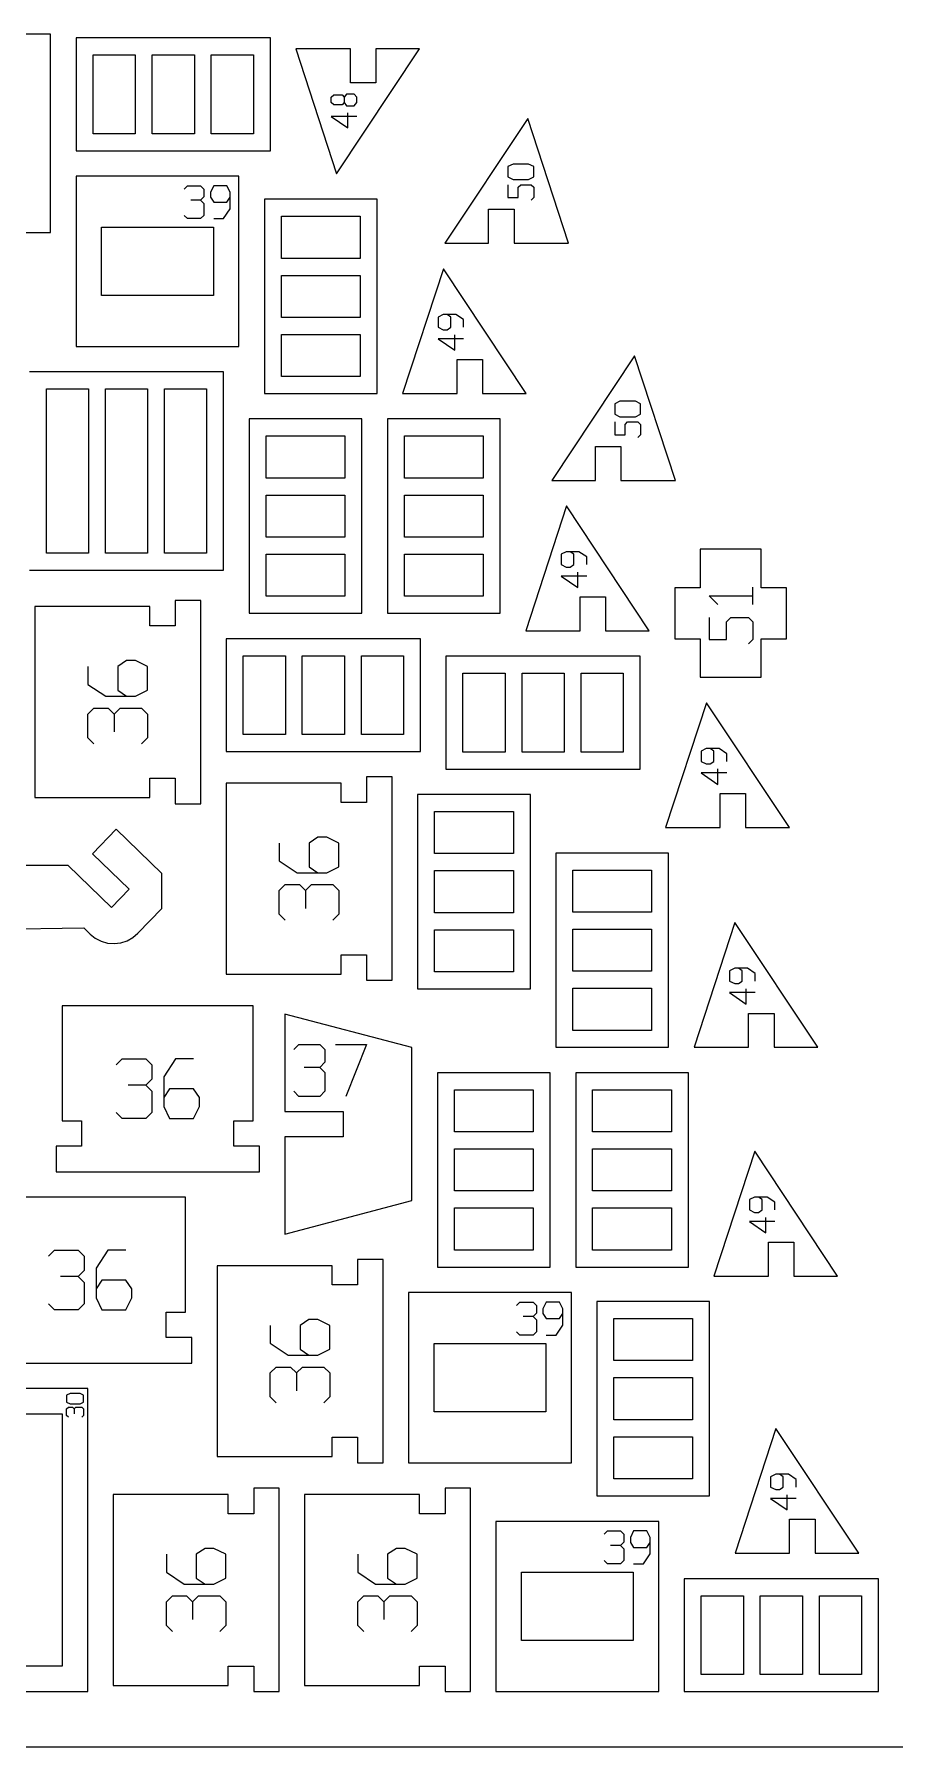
# Model space of a CAD drawing. Header units: millimetres. Extents: x 0 to 600, y 0 to 450.
# Drawn here: x 382.1 to 483.5, y 0 to 201.7 of the extents above; entities that cross this region are included whole.
import ezdxf

# ---------------------------------------------------------------- set-up
doc = ezdxf.new("R2010")
doc.units = ezdxf.units.MM
for name, color, linetype in [('CUT', 1, 'Continuous'), ('ENGRAVE', 5, 'Continuous'), ('SHEET', 8, 'Continuous')]:
    doc.layers.add(name, color=color, linetype=linetype)

msp = doc.modelspace()

# ---------------------------------------------------------------- linework, layer by layer
at = {"layer": 'CUT'}
for p, q in [((384.04, 201.73), (361.16, 201.73)), ((384.04, 178.39), (384.04, 201.73)), ((387.04, 201.3), (387.04, 188.01)), ((409.93, 201.3), (387.04, 201.3)), ((409.93, 188.01), (409.93, 201.3)), ((412.93, 200), (417.73, 185.3)), ((419.35, 200), (412.93, 200)), ((417.73, 185.3), (427.49, 200)), ((419.35, 196), (419.35, 200)), ((427.49, 200), (422.35, 200)), ((422.35, 200), (422.35, 196)), ((389.04, 190.01), (389.04, 199.3)), ((389.04, 199.3), (394, 199.3)), ((394, 199.3), (394, 190.01)), ((396, 190.01), (396, 199.3)), ((396, 199.3), (400.97, 199.3)), ((400.97, 199.3), (400.97, 190.01)), ((402.97, 190.01), (402.97, 199.3)), ((402.97, 199.3), (407.93, 199.3)), ((407.93, 199.3), (407.93, 190.01)), ((422.35, 196), (419.35, 196)), ((440.25, 191.81), (430.49, 177.11)), ((445.05, 177.11), (440.25, 191.81)), ((394, 190.01), (389.04, 190.01)), ((400.97, 190.01), (396, 190.01)), ((407.93, 190.01), (402.97, 190.01)), ((387.04, 188.01), (409.93, 188.01)), ((387.04, 185.01), (387.04, 164.95)), ((406.22, 185.01), (387.04, 185.01)), ((406.22, 164.95), (406.22, 185.01)), ((422.51, 182.3), (409.22, 182.3)), ((409.22, 182.3), (409.22, 159.41)), ((422.51, 159.41), (422.51, 182.3)), ((411.22, 180.3), (420.51, 180.3)), ((411.22, 175.33), (411.22, 180.3)), ((420.51, 180.3), (420.51, 175.33)), ((435.64, 181.11), (438.64, 181.11)), ((435.64, 177.11), (435.64, 181.11)), ((438.64, 181.11), (438.64, 177.11)), ((361.16, 178.39), (384.04, 178.39)), ((390.04, 170.95), (390.04, 179.01)), ((390.04, 179.01), (403.22, 179.01)), ((403.22, 179.01), (403.22, 170.95)), ((430.49, 177.11), (435.64, 177.11)), ((438.64, 177.11), (445.05, 177.11)), ((420.51, 175.33), (411.22, 175.33)), ((430.31, 174.11), (425.51, 159.41)), ((440.07, 159.41), (430.31, 174.11)), ((411.22, 173.33), (420.51, 173.33)), ((411.22, 168.37), (411.22, 173.33)), ((420.51, 173.33), (420.51, 168.37)), ((403.22, 170.95), (390.04, 170.95)), ((420.51, 168.37), (411.22, 168.37)), ((411.22, 166.37), (420.51, 166.37)), ((411.22, 161.41), (411.22, 166.37)), ((420.51, 166.37), (420.51, 161.41)), ((387.04, 164.95), (406.22, 164.95)), ((431.93, 163.41), (434.93, 163.41)), ((431.93, 159.41), (431.93, 163.41)), ((434.93, 163.41), (434.93, 159.41)), ((452.83, 163.86), (443.07, 149.16)), ((457.63, 149.16), (452.83, 163.86)), ((404.42, 161.95), (381.54, 161.95)), ((404.42, 138.61), (404.42, 161.95)), ((420.51, 161.41), (411.22, 161.41)), ((383.54, 159.95), (388.5, 159.95)), ((383.54, 140.62), (383.54, 159.95)), ((388.5, 159.95), (388.5, 140.62)), ((390.5, 159.95), (395.46, 159.95)), ((390.5, 140.62), (390.5, 159.95)), ((395.46, 159.95), (395.46, 140.62)), ((397.46, 159.95), (402.42, 159.95)), ((397.46, 140.62), (397.46, 159.95)), ((402.42, 159.95), (402.42, 140.62)), ((409.22, 159.41), (422.51, 159.41)), ((425.51, 159.41), (431.93, 159.41)), ((434.93, 159.41), (440.07, 159.41)), ((420.71, 156.41), (407.42, 156.41)), ((407.42, 156.41), (407.42, 133.52)), ((420.71, 133.52), (420.71, 156.41)), ((437, 156.41), (423.71, 156.41)), ((423.71, 156.41), (423.71, 133.52)), ((437, 133.52), (437, 156.41)), ((409.42, 154.41), (418.71, 154.41)), ((409.42, 149.45), (409.42, 154.41)), ((418.71, 154.41), (418.71, 149.45)), ((425.71, 154.41), (435, 154.41)), ((425.71, 149.45), (425.71, 154.41)), ((435, 154.41), (435, 149.45)), ((448.21, 153.16), (451.21, 153.16)), ((448.21, 149.16), (448.21, 153.16)), ((451.21, 153.16), (451.21, 149.16)), ((418.71, 149.45), (409.42, 149.45)), ((435, 149.45), (425.71, 149.45)), ((409.42, 147.45), (418.71, 147.45)), ((409.42, 142.49), (409.42, 147.45)), ((418.71, 147.45), (418.71, 142.49)), ((425.71, 147.45), (435, 147.45)), ((425.71, 142.49), (425.71, 147.45)), ((435, 147.45), (435, 142.49)), ((443.07, 149.16), (448.21, 149.16)), ((451.21, 149.16), (457.63, 149.16)), ((444.81, 146.16), (440, 131.46)), ((454.56, 131.46), (444.81, 146.16)), ((418.71, 142.49), (409.42, 142.49)), ((435, 142.49), (425.71, 142.49)), ((388.5, 140.62), (383.54, 140.62)), ((395.46, 140.62), (390.5, 140.62)), ((402.42, 140.62), (397.46, 140.62)), ((409.42, 140.49), (418.71, 140.49)), ((409.42, 135.53), (409.42, 140.49)), ((418.71, 140.49), (418.71, 135.53)), ((425.71, 140.49), (435, 140.49)), ((425.71, 135.53), (425.71, 140.49)), ((435, 140.49), (435, 135.53)), ((460.57, 141.07), (460.57, 136.52)), ((467.74, 141.07), (460.57, 141.07)), ((467.74, 136.52), (467.74, 141.07)), ((381.54, 138.61), (404.42, 138.61)), ((418.71, 135.53), (409.42, 135.53)), ((435, 135.53), (425.71, 135.53)), ((446.42, 135.46), (449.42, 135.46)), ((446.42, 131.46), (446.42, 135.46)), ((449.42, 135.46), (449.42, 131.46)), ((457.56, 136.52), (457.56, 130.52)), ((460.57, 136.52), (457.56, 136.52)), ((470.74, 136.52), (467.74, 136.52)), ((470.74, 130.52), (470.74, 136.52)), ((395.72, 134.3), (382.18, 134.3)), ((382.18, 134.3), (382.18, 111.81)), ((395.72, 132.03), (395.72, 134.3)), ((401.72, 135.03), (398.72, 135.03)), ((398.72, 135.03), (398.72, 132.03)), ((401.72, 111.08), (401.72, 135.03)), ((407.42, 133.52), (420.71, 133.52)), ((423.71, 133.52), (437, 133.52)), ((398.72, 132.03), (395.72, 132.03)), ((440, 131.46), (446.42, 131.46)), ((449.42, 131.46), (454.56, 131.46)), ((404.72, 130.52), (404.72, 117.24)), ((427.61, 130.52), (404.72, 130.52)), ((427.61, 117.24), (427.61, 130.52)), ((457.56, 130.52), (460.57, 130.52)), ((460.57, 130.52), (460.57, 125.98)), ((467.74, 125.98), (467.74, 130.52)), ((467.74, 130.52), (470.74, 130.52)), ((406.72, 119.24), (406.72, 128.52)), ((406.72, 128.52), (411.69, 128.52)), ((411.69, 128.52), (411.69, 119.24)), ((413.69, 119.24), (413.69, 128.52)), ((413.69, 128.52), (418.65, 128.52)), ((418.65, 128.52), (418.65, 119.24)), ((420.65, 119.24), (420.65, 128.52)), ((420.65, 128.52), (425.61, 128.52)), ((425.61, 128.52), (425.61, 119.24)), ((430.61, 128.46), (430.61, 115.17)), ((453.49, 128.46), (430.61, 128.46)), ((453.49, 115.17), (453.49, 128.46)), ((432.61, 117.17), (432.61, 126.46)), ((432.61, 126.46), (437.57, 126.46)), ((437.57, 126.46), (437.57, 117.17)), ((439.57, 117.17), (439.57, 126.46)), ((439.57, 126.46), (444.53, 126.46)), ((444.53, 126.46), (444.53, 117.17)), ((446.53, 117.17), (446.53, 126.46)), ((446.53, 126.46), (451.49, 126.46)), ((451.49, 126.46), (451.49, 117.17)), ((460.57, 125.98), (467.74, 125.98)), ((461.3, 122.98), (456.49, 108.27)), ((471.06, 108.27), (461.3, 122.98)), ((411.69, 119.24), (406.72, 119.24)), ((418.65, 119.24), (413.69, 119.24)), ((425.61, 119.24), (420.65, 119.24)), ((404.72, 117.24), (427.61, 117.24)), ((437.57, 117.17), (432.61, 117.17)), ((444.53, 117.17), (439.57, 117.17)), ((451.49, 117.17), (446.53, 117.17)), ((430.61, 115.17), (453.49, 115.17)), ((395.72, 114.08), (398.72, 114.08)), ((395.72, 111.81), (395.72, 114.08)), ((398.72, 114.08), (398.72, 111.08)), ((418.26, 113.5), (404.72, 113.5)), ((404.72, 113.5), (404.72, 91.02)), ((418.26, 111.24), (418.26, 113.5)), ((424.26, 114.24), (421.26, 114.24)), ((421.26, 114.24), (421.26, 111.24)), ((424.26, 90.29), (424.26, 114.24)), ((382.18, 111.81), (395.72, 111.81)), ((398.72, 111.08), (401.72, 111.08)), ((421.26, 111.24), (418.26, 111.24)), ((440.55, 112.17), (427.26, 112.17)), ((427.26, 112.17), (427.26, 89.29)), ((440.55, 89.29), (440.55, 112.17)), ((462.91, 112.28), (465.91, 112.28)), ((462.91, 108.27), (462.91, 112.28)), ((465.91, 112.28), (465.91, 108.27)), ((429.27, 110.17), (438.55, 110.17)), ((429.27, 105.21), (429.27, 110.17)), ((438.55, 110.17), (438.55, 105.21)), ((391.76, 108.08), (388.98, 105.2)), ((397.15, 102.87), (391.76, 108.08)), ((456.49, 108.27), (462.91, 108.27)), ((465.91, 108.27), (471.06, 108.27)), ((388.98, 105.2), (393.3, 101.03)), ((438.55, 105.21), (429.27, 105.21)), ((443.55, 105.27), (443.55, 82.39)), ((456.84, 105.27), (443.55, 105.27)), ((456.84, 82.39), (456.84, 105.27)), ((386.1, 103.81), (359.53, 103.81)), ((391.21, 98.87), (386.1, 103.81)), ((429.27, 103.21), (438.55, 103.21)), ((429.27, 98.25), (429.27, 103.21)), ((438.55, 103.21), (438.55, 98.25)), ((445.55, 98.31), (445.55, 103.27)), ((445.55, 103.27), (454.84, 103.27)), ((454.84, 103.27), (454.84, 98.31)), ((393.3, 101.03), (391.21, 98.87)), ((397.15, 98.74), (397.15, 102.87)), ((394.33, 95.82), (397.15, 98.74)), ((438.55, 98.25), (429.27, 98.25)), ((454.84, 98.31), (445.55, 98.31)), ((464.65, 97.09), (459.84, 82.39)), ((474.41, 82.39), (464.65, 97.09)), ((363.91, 96.08), (387.96, 96.45)), ((387.96, 96.45), (388.69, 95.74)), ((388.69, 95.74), (389.3, 95.25)), ((389.3, 95.25), (390, 94.89)), ((390, 94.89), (390.75, 94.67)), ((392.31, 94.7), (393.05, 94.93)), ((393.05, 94.93), (393.74, 95.32)), ((393.74, 95.32), (394.33, 95.82)), ((429.27, 96.25), (438.55, 96.25)), ((429.27, 91.29), (429.27, 96.25)), ((438.55, 96.25), (438.55, 91.29)), ((445.55, 91.35), (445.55, 96.31)), ((445.55, 96.31), (454.84, 96.31)), ((454.84, 96.31), (454.84, 91.35)), ((390.75, 94.67), (391.53, 94.61)), ((391.53, 94.61), (392.31, 94.7)), ((418.26, 93.29), (421.26, 93.29)), ((418.26, 91.02), (418.26, 93.29)), ((421.26, 93.29), (421.26, 90.29)), ((404.72, 91.02), (418.26, 91.02)), ((438.55, 91.29), (429.27, 91.29)), ((454.84, 91.35), (445.55, 91.35)), ((421.26, 90.29), (424.26, 90.29)), ((427.26, 89.29), (440.55, 89.29)), ((445.55, 84.39), (445.55, 89.35)), ((445.55, 89.35), (454.84, 89.35)), ((454.84, 89.35), (454.84, 84.39)), ((385.42, 87.29), (385.42, 73.75)), ((407.91, 87.29), (385.42, 87.29)), ((407.91, 73.75), (407.91, 87.29)), ((426.6, 82.36), (411.64, 86.29)), ((411.64, 86.29), (411.64, 74.84)), ((466.26, 86.39), (469.26, 86.39)), ((466.26, 82.39), (466.26, 86.39)), ((469.26, 86.39), (469.26, 82.39)), ((454.84, 84.39), (445.55, 84.39)), ((426.6, 64.33), (426.6, 82.36)), ((443.55, 82.39), (456.84, 82.39)), ((459.84, 82.39), (466.26, 82.39)), ((469.26, 82.39), (474.41, 82.39)), ((442.89, 79.39), (429.6, 79.39)), ((429.6, 79.39), (429.6, 56.5)), ((442.89, 56.5), (442.89, 79.39)), ((445.89, 79.39), (445.89, 56.5)), ((459.18, 79.39), (445.89, 79.39)), ((459.18, 56.5), (459.18, 79.39)), ((431.6, 77.39), (440.89, 77.39)), ((431.6, 72.43), (431.6, 77.39)), ((440.89, 77.39), (440.89, 72.43)), ((447.89, 72.43), (447.89, 77.39)), ((447.89, 77.39), (457.18, 77.39)), ((457.18, 77.39), (457.18, 72.43)), ((411.64, 74.84), (418.51, 74.84)), ((418.51, 74.84), (418.51, 71.84)), ((385.42, 73.75), (387.69, 73.75)), ((387.69, 73.75), (387.69, 70.74)), ((405.64, 70.74), (405.64, 73.75)), ((405.64, 73.75), (407.91, 73.75)), ((384.69, 70.74), (384.69, 67.74)), ((387.69, 70.74), (384.69, 70.74)), ((408.64, 70.74), (405.64, 70.74)), ((408.64, 67.74), (408.64, 70.74)), ((411.64, 71.84), (411.64, 60.4)), ((418.51, 71.84), (411.64, 71.84)), ((440.89, 72.43), (431.6, 72.43)), ((457.18, 72.43), (447.89, 72.43)), ((431.6, 70.43), (440.89, 70.43)), ((431.6, 65.47), (431.6, 70.43)), ((440.89, 70.43), (440.89, 65.47)), ((447.89, 65.47), (447.89, 70.43)), ((447.89, 70.43), (457.18, 70.43)), ((457.18, 70.43), (457.18, 65.47)), ((466.98, 70.14), (462.18, 55.44)), ((476.74, 55.44), (466.98, 70.14)), ((384.69, 67.74), (408.64, 67.74)), ((399.93, 64.74), (377.45, 64.74)), ((399.93, 51.2), (399.93, 64.74)), ((440.89, 65.47), (431.6, 65.47)), ((457.18, 65.47), (447.89, 65.47)), ((411.64, 60.4), (426.6, 64.33)), ((431.6, 63.47), (440.89, 63.47)), ((431.6, 58.5), (431.6, 63.47)), ((440.89, 63.47), (440.89, 58.5)), ((447.89, 58.5), (447.89, 63.47)), ((447.89, 63.47), (457.18, 63.47)), ((457.18, 63.47), (457.18, 58.5)), ((440.89, 58.5), (431.6, 58.5)), ((457.18, 58.5), (447.89, 58.5)), ((468.6, 59.44), (471.6, 59.44)), ((468.6, 55.44), (468.6, 59.44)), ((471.6, 59.44), (471.6, 55.44)), ((417.2, 56.67), (403.66, 56.67)), ((403.66, 56.67), (403.66, 34.18)), ((417.2, 54.4), (417.2, 56.67)), ((423.2, 57.4), (420.2, 57.4)), ((420.2, 57.4), (420.2, 54.4)), ((423.2, 33.45), (423.2, 57.4)), ((429.6, 56.5), (442.89, 56.5)), ((445.89, 56.5), (459.18, 56.5)), ((462.18, 55.44), (468.6, 55.44)), ((471.6, 55.44), (476.74, 55.44)), ((420.2, 54.4), (417.2, 54.4)), ((426.2, 53.5), (426.2, 33.45)), ((445.38, 53.5), (426.2, 53.5)), ((445.38, 33.45), (445.38, 53.5)), ((397.66, 48.2), (397.66, 51.2)), ((397.66, 51.2), (399.93, 51.2)), ((448.38, 52.44), (448.38, 29.55)), ((461.67, 52.44), (448.38, 52.44)), ((450.38, 45.48), (450.38, 50.44)), ((450.38, 50.44), (459.67, 50.44)), ((459.67, 50.44), (459.67, 45.48)), ((461.67, 29.55), (461.67, 52.44)), ((400.66, 48.2), (397.66, 48.2)), ((400.66, 45.2), (400.66, 48.2)), ((429.21, 39.45), (429.21, 47.5)), ((429.21, 47.5), (442.38, 47.5)), ((442.38, 47.5), (442.38, 39.45)), ((376.71, 45.2), (400.66, 45.2)), ((459.67, 45.48), (450.38, 45.48)), ((450.38, 38.52), (450.38, 43.48)), ((450.38, 43.48), (459.67, 43.48)), ((459.67, 43.48), (459.67, 38.52)), ((388.42, 42.2), (368.35, 42.2)), ((388.42, 6.5), (388.42, 42.2)), ((371.35, 39.2), (385.42, 39.2)), ((385.42, 39.2), (385.42, 9.5)), ((442.38, 39.45), (429.21, 39.45)), ((459.67, 38.52), (450.38, 38.52)), ((417.2, 36.45), (420.2, 36.45)), ((417.2, 34.18), (417.2, 36.45)), ((420.2, 36.45), (420.2, 33.45)), ((450.38, 31.55), (450.38, 36.52)), ((450.38, 36.52), (459.67, 36.52)), ((459.67, 36.52), (459.67, 31.55)), ((469.48, 37.49), (464.67, 22.79)), ((479.23, 22.79), (469.48, 37.49)), ((403.66, 34.18), (417.2, 34.18)), ((420.2, 33.45), (423.2, 33.45)), ((426.2, 33.45), (445.38, 33.45)), ((410.96, 30.45), (407.96, 30.45)), ((407.96, 30.45), (407.96, 27.45)), ((410.96, 6.5), (410.96, 30.45)), ((433.5, 30.45), (430.5, 30.45)), ((430.5, 30.45), (430.5, 27.45)), ((433.5, 6.5), (433.5, 30.45)), ((459.67, 31.55), (450.38, 31.55)), ((404.96, 29.72), (391.42, 29.72)), ((391.42, 29.72), (391.42, 7.23)), ((404.96, 27.45), (404.96, 29.72)), ((427.5, 29.72), (413.96, 29.72)), ((413.96, 29.72), (413.96, 7.23)), ((427.5, 27.45), (427.5, 29.72)), ((448.38, 29.55), (461.67, 29.55)), ((407.96, 27.45), (404.96, 27.45)), ((430.5, 27.45), (427.5, 27.45)), ((436.5, 26.55), (436.5, 6.5)), ((455.68, 26.55), (436.5, 26.55)), ((455.68, 6.5), (455.68, 26.55)), ((471.09, 26.79), (474.09, 26.79)), ((471.09, 22.79), (471.09, 26.79)), ((474.09, 26.79), (474.09, 22.79)), ((464.67, 22.79), (471.09, 22.79)), ((474.09, 22.79), (479.23, 22.79)), ((439.5, 12.5), (439.5, 20.55)), ((439.5, 20.55), (452.67, 20.55)), ((452.67, 20.55), (452.67, 12.5)), ((481.56, 19.79), (458.68, 19.79)), ((458.68, 19.79), (458.68, 6.5)), ((481.56, 6.5), (481.56, 19.79)), ((460.68, 17.79), (465.64, 17.79)), ((460.68, 8.5), (460.68, 17.79)), ((465.64, 17.79), (465.64, 8.5)), ((467.64, 17.79), (472.6, 17.79)), ((467.64, 8.5), (467.64, 17.79)), ((472.6, 17.79), (472.6, 8.5)), ((474.6, 17.79), (479.56, 17.79)), ((474.6, 8.5), (474.6, 17.79)), ((479.56, 17.79), (479.56, 8.5)), ((452.67, 12.5), (439.5, 12.5)), ((385.42, 9.5), (371.35, 9.5)), ((404.96, 9.5), (407.96, 9.5)), ((404.96, 7.23), (404.96, 9.5)), ((407.96, 9.5), (407.96, 6.5)), ((427.5, 9.5), (430.5, 9.5)), ((427.5, 7.23), (427.5, 9.5)), ((430.5, 9.5), (430.5, 6.5)), ((465.64, 8.5), (460.68, 8.5)), ((472.6, 8.5), (467.64, 8.5)), ((479.56, 8.5), (474.6, 8.5)), ((368.35, 6.5), (388.42, 6.5)), ((391.42, 7.23), (404.96, 7.23)), ((407.96, 6.5), (410.96, 6.5)), ((413.96, 7.23), (427.5, 7.23)), ((430.5, 6.5), (433.5, 6.5)), ((436.5, 6.5), (455.68, 6.5)), ((458.68, 6.5), (481.56, 6.5))]:
    msp.add_line(p, q, dxfattribs=at)
at = {"layer": 'ENGRAVE'}
for p, q in [((417.1, 194.3), (417.4, 194.6)), ((417.1, 193.7), (417.1, 194.3)), ((417.4, 193.4), (417.1, 193.7)), ((417.4, 194.6), (418.37, 194.6)), ((418.37, 194.6), (418.61, 194.3)), ((418.61, 193.7), (418.37, 193.4)), ((418.91, 194.69), (418.61, 194.3)), ((418.61, 194.3), (418.61, 193.7)), ((418.61, 193.7), (418.91, 193.3)), ((419.81, 194.69), (418.91, 194.69)), ((420.11, 194.3), (419.81, 194.69)), ((419.81, 193.3), (420.11, 193.7)), ((420.11, 193.7), (420.11, 194.3)), ((420.11, 192.04), (417.1, 192.04)), ((417.1, 192.04), (419.06, 190.69)), ((418.37, 193.4), (417.4, 193.4)), ((418.91, 193.3), (419.81, 193.3)), ((419.06, 190.69), (419.06, 192.49)), ((438.52, 186.44), (437.91, 186.14)), ((437.91, 186.14), (437.91, 184.92)), ((440.34, 186.44), (438.52, 186.44)), ((440.95, 186.14), (440.34, 186.44)), ((440.95, 184.92), (440.95, 186.14)), ((399.77, 183.49), (400.16, 183.88)), ((400.16, 183.88), (401.71, 183.88)), ((401.71, 183.88), (402.1, 183.49)), ((403.26, 183.88), (402.87, 183.11)), ((404.81, 183.88), (403.26, 183.88)), ((405.2, 183.11), (404.81, 183.88)), ((437.91, 184.92), (438.52, 184.62)), ((437.91, 184.01), (437.91, 182.49)), ((438.52, 184.62), (440.34, 184.62)), ((439.13, 183.71), (439.43, 184.01)), ((439.13, 182.49), (439.13, 183.71)), ((439.43, 184.01), (440.65, 184.01)), ((440.34, 184.62), (440.95, 184.92)), ((440.65, 184.01), (440.95, 183.71)), ((440.95, 183.71), (440.95, 182.49)), ((401.71, 182.18), (400.55, 182.18)), ((402.1, 182.56), (401.71, 182.18)), ((401.71, 182.18), (402.1, 181.79)), ((402.1, 183.49), (402.1, 182.56)), ((402.1, 181.79), (402.1, 180.39)), ((402.87, 183.11), (402.87, 182.52)), ((402.87, 182.52), (403.26, 181.94)), ((403.26, 181.94), (404.81, 181.94)), ((404.81, 181.94), (405.2, 182.52)), ((405.2, 181.17), (405.2, 183.11)), ((437.91, 182.49), (439.13, 182.49)), ((440.95, 182.49), (440.65, 182.19)), ((400.16, 180.01), (399.77, 180.39)), ((401.71, 180.01), (400.16, 180.01)), ((402.1, 180.39), (401.71, 180.01)), ((403.26, 180.01), (404.42, 180.01)), ((404.42, 180.01), (405.2, 181.17)), ((430.28, 168.72), (429.68, 168.42)), ((429.68, 168.42), (429.68, 167.22)), ((431.79, 168.72), (430.28, 168.72)), ((431.19, 168.42), (430.74, 168.72)), ((431.19, 167.22), (431.19, 168.42)), ((432.69, 168.12), (431.79, 168.72)), ((432.69, 167.22), (432.69, 168.12)), ((429.68, 167.22), (430.28, 166.91)), ((432.69, 165.86), (429.68, 165.86)), ((429.68, 165.86), (431.64, 164.51)), ((430.28, 166.91), (430.74, 166.91)), ((430.74, 166.91), (431.19, 167.22)), ((431.64, 164.51), (431.64, 166.31)), ((451.1, 158.49), (450.49, 158.19)), ((450.49, 158.19), (450.49, 156.97)), ((452.92, 158.49), (451.1, 158.49)), ((453.53, 158.19), (452.92, 158.49)), ((453.53, 156.97), (453.53, 158.19)), ((450.49, 156.97), (451.1, 156.67)), ((450.49, 156.06), (450.49, 154.54)), ((451.1, 156.67), (452.92, 156.67)), ((451.71, 155.76), (452.01, 156.06)), ((451.71, 154.54), (451.71, 155.76)), ((452.01, 156.06), (453.23, 156.06)), ((452.92, 156.67), (453.53, 156.97)), ((453.23, 156.06), (453.53, 155.76)), ((453.53, 155.76), (453.53, 154.54)), ((450.49, 154.54), (451.71, 154.54)), ((453.53, 154.54), (453.23, 154.24)), ((444.78, 140.77), (444.18, 140.47)), ((444.18, 140.47), (444.18, 139.27)), ((444.18, 139.27), (444.78, 138.97)), ((446.28, 140.77), (444.78, 140.77)), ((445.68, 140.47), (445.23, 140.77)), ((445.23, 138.97), (445.68, 139.27)), ((445.68, 139.27), (445.68, 140.47)), ((447.19, 140.17), (446.28, 140.77)), ((447.19, 139.27), (447.19, 140.17)), ((447.19, 137.91), (444.18, 137.91)), ((444.18, 137.91), (446.13, 136.56)), ((444.78, 138.97), (445.23, 138.97)), ((446.13, 136.56), (446.13, 138.36)), ((462.64, 134.55), (461.62, 135.57)), ((461.62, 135.57), (466.74, 135.57)), ((466.74, 134.55), (466.74, 136.6)), ((461.62, 133.01), (461.62, 130.45)), ((463.67, 132.5), (464.18, 133.01)), ((463.67, 130.45), (463.67, 132.5)), ((464.18, 133.01), (466.23, 133.01)), ((466.23, 133.01), (466.74, 132.5)), ((466.74, 132.5), (466.74, 130.45)), ((461.62, 130.45), (463.67, 130.45)), ((466.74, 130.45), (466.23, 129.94)), ((388.44, 127.25), (388.44, 125.15)), ((392.99, 127.95), (391.94, 127.25)), ((391.94, 127.25), (391.94, 124.45)), ((394.04, 127.95), (392.99, 127.95)), ((395.44, 127.25), (394.04, 127.95)), ((395.44, 124.45), (395.44, 127.25)), ((388.44, 125.15), (390.54, 123.75)), ((390.54, 123.75), (394.04, 123.75)), ((391.94, 124.45), (392.99, 123.75)), ((394.04, 123.75), (395.44, 124.45)), ((388.44, 121.65), (389.14, 122.35)), ((388.44, 118.85), (388.44, 121.65)), ((389.14, 122.35), (390.82, 122.35)), ((390.82, 122.35), (391.52, 121.65)), ((391.52, 121.65), (392.22, 122.35)), ((391.52, 121.65), (391.52, 119.55)), ((392.22, 122.35), (394.74, 122.35)), ((394.74, 122.35), (395.44, 121.65)), ((395.44, 121.65), (395.44, 118.85)), ((389.14, 118.15), (388.44, 118.85)), ((395.44, 118.85), (394.74, 118.15)), ((461.27, 117.58), (460.67, 117.28)), ((460.67, 117.28), (460.67, 116.08)), ((462.78, 117.58), (461.27, 117.58)), ((462.17, 117.28), (461.72, 117.58)), ((462.17, 116.08), (462.17, 117.28)), ((463.68, 116.98), (462.78, 117.58)), ((460.67, 116.08), (461.27, 115.78)), ((461.27, 115.78), (461.72, 115.78)), ((461.72, 115.78), (462.17, 116.08)), ((462.63, 113.37), (462.63, 115.18)), ((463.68, 116.08), (463.68, 116.98)), ((463.68, 114.73), (460.67, 114.73)), ((460.67, 114.73), (462.63, 113.37)), ((415.53, 107.16), (414.48, 106.46)), ((416.58, 107.16), (415.53, 107.16)), ((417.98, 106.46), (416.58, 107.16)), ((410.98, 106.46), (410.98, 104.36)), ((414.48, 106.46), (414.48, 103.66)), ((417.98, 103.66), (417.98, 106.46)), ((410.98, 104.36), (413.08, 102.96)), ((413.08, 102.96), (416.58, 102.96)), ((414.48, 103.66), (415.53, 102.96)), ((416.58, 102.96), (417.98, 103.66)), ((410.98, 100.86), (411.68, 101.56)), ((411.68, 101.56), (413.36, 101.56)), ((413.36, 101.56), (414.06, 100.86)), ((414.06, 100.86), (414.76, 101.56)), ((414.76, 101.56), (417.28, 101.56)), ((417.28, 101.56), (417.98, 100.86)), ((410.98, 98.06), (410.98, 100.86)), ((414.06, 100.86), (414.06, 98.76)), ((417.98, 100.86), (417.98, 98.06)), ((411.68, 97.36), (410.98, 98.06)), ((417.98, 98.06), (417.28, 97.36)), ((464.62, 91.7), (464.02, 91.4)), ((464.02, 91.4), (464.02, 90.19)), ((466.12, 91.7), (464.62, 91.7)), ((465.52, 91.4), (465.07, 91.7)), ((465.52, 90.19), (465.52, 91.4)), ((467.03, 91.1), (466.12, 91.7)), ((467.03, 90.19), (467.03, 91.1)), ((464.02, 90.19), (464.62, 89.89)), ((467.03, 88.84), (464.02, 88.84)), ((464.02, 88.84), (465.97, 87.49)), ((464.62, 89.89), (465.07, 89.89)), ((465.07, 89.89), (465.52, 90.19)), ((465.97, 87.49), (465.97, 89.29)), ((412.68, 82.12), (413.29, 82.73)), ((413.29, 82.73), (415.74, 82.73)), ((415.74, 82.73), (416.35, 82.12)), ((417.58, 82.73), (421.25, 82.73)), ((421.25, 82.73), (418.8, 76.6)), ((391.76, 80.32), (392.46, 81.02)), ((392.46, 81.02), (395.26, 81.02)), ((395.26, 81.02), (395.96, 80.32)), ((398.76, 81.02), (397.36, 78.92)), ((400.86, 81.02), (398.76, 81.02)), ((416.35, 82.12), (416.35, 80.65)), ((395.96, 80.32), (395.96, 78.64)), ((397.36, 78.92), (397.36, 75.42)), ((415.74, 80.03), (413.9, 80.03)), ((416.35, 80.65), (415.74, 80.03)), ((415.74, 80.03), (416.35, 79.42)), ((416.35, 79.42), (416.35, 77.22)), ((395.26, 77.94), (393.16, 77.94)), ((395.96, 78.64), (395.26, 77.94)), ((395.26, 77.94), (395.96, 77.24)), ((395.96, 77.24), (395.96, 74.72)), ((398.06, 77.52), (397.36, 76.47)), ((400.86, 77.52), (398.06, 77.52)), ((401.56, 76.47), (400.86, 77.52)), ((413.29, 76.6), (412.68, 77.22)), ((416.35, 77.22), (415.74, 76.6)), ((392.46, 74.02), (391.76, 74.72)), ((395.96, 74.72), (395.26, 74.02)), ((397.36, 75.42), (398.06, 74.02)), ((400.86, 74.02), (401.56, 75.42)), ((401.56, 75.42), (401.56, 76.47)), ((415.74, 76.6), (413.29, 76.6)), ((395.26, 74.02), (392.46, 74.02)), ((398.06, 74.02), (400.86, 74.02)), ((466.96, 64.75), (466.35, 64.45)), ((468.46, 64.75), (466.96, 64.75)), ((467.86, 64.45), (467.41, 64.75)), ((469.36, 64.15), (468.46, 64.75)), ((466.35, 64.45), (466.35, 63.24)), ((466.35, 63.24), (466.96, 62.94)), ((466.96, 62.94), (467.41, 62.94)), ((467.41, 62.94), (467.86, 63.24)), ((467.86, 63.24), (467.86, 64.45)), ((469.36, 63.24), (469.36, 64.15)), ((469.36, 61.89), (466.35, 61.89)), ((466.35, 61.89), (468.31, 60.54)), ((468.31, 60.54), (468.31, 62.34)), ((383.79, 57.78), (384.49, 58.48)), ((384.49, 58.48), (387.29, 58.48)), ((387.29, 58.48), (387.99, 57.78)), ((387.99, 57.78), (387.99, 56.1)), ((390.79, 58.48), (389.39, 56.38)), ((392.89, 58.48), (390.79, 58.48)), ((387.29, 55.4), (385.19, 55.4)), ((387.99, 56.1), (387.29, 55.4)), ((387.29, 55.4), (387.99, 54.7)), ((387.99, 54.7), (387.99, 52.18)), ((389.39, 56.38), (389.39, 52.88)), ((390.09, 54.98), (389.39, 53.93)), ((392.89, 54.98), (390.09, 54.98)), ((393.59, 53.93), (392.89, 54.98)), ((389.39, 52.88), (390.09, 51.48)), ((392.89, 51.48), (393.59, 52.88)), ((393.59, 52.88), (393.59, 53.93)), ((384.49, 51.48), (383.79, 52.18)), ((387.29, 51.48), (384.49, 51.48)), ((387.99, 52.18), (387.29, 51.48)), ((390.09, 51.48), (392.89, 51.48)), ((438.93, 51.99), (439.32, 52.38)), ((439.32, 52.38), (440.87, 52.38)), ((440.87, 50.67), (439.71, 50.67)), ((440.87, 52.38), (441.26, 51.99)), ((441.26, 51.06), (440.87, 50.67)), ((440.87, 50.67), (441.26, 50.29)), ((441.26, 51.99), (441.26, 51.06)), ((442.42, 52.38), (442.03, 51.6)), ((442.03, 51.6), (442.03, 51.02)), ((442.03, 51.02), (442.42, 50.44)), ((443.97, 52.38), (442.42, 52.38)), ((442.42, 50.44), (443.97, 50.44)), ((444.36, 51.6), (443.97, 52.38)), ((443.97, 50.44), (444.36, 51.02)), ((444.36, 49.67), (444.36, 51.6)), ((409.92, 49.63), (409.92, 47.53)), ((414.47, 50.33), (413.42, 49.63)), ((413.42, 49.63), (413.42, 46.83)), ((415.52, 50.33), (414.47, 50.33)), ((416.92, 49.63), (415.52, 50.33)), ((416.92, 46.83), (416.92, 49.63)), ((439.32, 48.5), (438.93, 48.89)), ((440.87, 48.5), (439.32, 48.5)), ((441.26, 48.89), (440.87, 48.5)), ((441.26, 50.29), (441.26, 48.89)), ((442.42, 48.5), (443.58, 48.5)), ((443.58, 48.5), (444.36, 49.67)), ((409.92, 47.53), (412.02, 46.13)), ((413.42, 46.83), (414.47, 46.13)), ((415.52, 46.13), (416.92, 46.83)), ((409.92, 44.03), (410.62, 44.73)), ((410.62, 44.73), (412.3, 44.73)), ((412.02, 46.13), (415.52, 46.13)), ((412.3, 44.73), (413, 44.03)), ((413, 44.03), (413.7, 44.73)), ((413.7, 44.73), (416.22, 44.73)), ((416.22, 44.73), (416.92, 44.03)), ((409.92, 41.23), (409.92, 44.03)), ((413, 44.03), (413, 41.93)), ((416.92, 44.03), (416.92, 41.23)), ((386.33, 41.6), (385.93, 41.4)), ((385.93, 41.4), (385.93, 40.61)), ((385.93, 40.61), (386.33, 40.41)), ((387.52, 41.6), (386.33, 41.6)), ((386.33, 40.41), (387.52, 40.41)), ((387.92, 41.4), (387.52, 41.6)), ((387.52, 40.41), (387.92, 40.61)), ((387.92, 40.61), (387.92, 41.4)), ((410.62, 40.53), (409.92, 41.23)), ((416.92, 41.23), (416.22, 40.53)), ((385.93, 39.82), (386.13, 40.02)), ((385.93, 39.03), (385.93, 39.82)), ((386.13, 38.83), (385.93, 39.03)), ((386.13, 40.02), (386.61, 40.02)), ((386.61, 40.02), (386.81, 39.82)), ((386.81, 39.82), (387, 40.02)), ((386.81, 39.82), (386.81, 39.22)), ((387, 40.02), (387.72, 40.02)), ((387.72, 40.02), (387.92, 39.82)), ((387.92, 39.03), (387.72, 38.83)), ((387.92, 39.82), (387.92, 39.03)), ((469.45, 32.1), (468.85, 31.8)), ((468.85, 31.8), (468.85, 30.59)), ((468.85, 30.59), (469.45, 30.29)), ((470.95, 32.1), (469.45, 32.1)), ((469.45, 30.29), (469.9, 30.29)), ((470.35, 31.8), (469.9, 32.1)), ((469.9, 30.29), (470.35, 30.59)), ((470.35, 30.59), (470.35, 31.8)), ((471.85, 31.5), (470.95, 32.1)), ((471.85, 30.59), (471.85, 31.5)), ((471.85, 29.24), (468.85, 29.24)), ((468.85, 29.24), (470.8, 27.89)), ((470.8, 27.89), (470.8, 29.69)), ((449.23, 25.04), (449.62, 25.43)), ((449.62, 25.43), (451.17, 25.43)), ((451.17, 25.43), (451.55, 25.04)), ((451.55, 25.04), (451.55, 24.11)), ((452.72, 25.43), (452.33, 24.65)), ((452.33, 24.65), (452.33, 24.07)), ((454.27, 25.43), (452.72, 25.43)), ((454.65, 24.65), (454.27, 25.43)), ((454.65, 22.71), (454.65, 24.65)), ((397.68, 22.67), (397.68, 20.57)), ((402.23, 23.37), (401.18, 22.67)), ((401.18, 22.67), (401.18, 19.87)), ((403.28, 23.37), (402.23, 23.37)), ((404.68, 22.67), (403.28, 23.37)), ((404.68, 19.87), (404.68, 22.67)), ((420.22, 22.67), (420.22, 20.57)), ((424.77, 23.37), (423.72, 22.67)), ((423.72, 22.67), (423.72, 19.87)), ((425.82, 23.37), (424.77, 23.37)), ((427.22, 22.67), (425.82, 23.37)), ((427.22, 19.87), (427.22, 22.67)), ((451.17, 23.72), (450, 23.72)), ((451.55, 24.11), (451.17, 23.72)), ((451.17, 23.72), (451.55, 23.33)), ((451.55, 23.33), (451.55, 21.94)), ((452.33, 24.07), (452.72, 23.49)), ((452.72, 23.49), (454.27, 23.49)), ((453.88, 21.55), (454.65, 22.71)), ((454.27, 23.49), (454.65, 24.07)), ((397.68, 20.57), (399.78, 19.17)), ((420.22, 20.57), (422.32, 19.17)), ((449.62, 21.55), (449.23, 21.94)), ((451.17, 21.55), (449.62, 21.55)), ((451.55, 21.94), (451.17, 21.55)), ((452.72, 21.55), (453.88, 21.55)), ((399.78, 19.17), (403.28, 19.17)), ((401.18, 19.87), (402.23, 19.17)), ((403.28, 19.17), (404.68, 19.87)), ((422.32, 19.17), (425.82, 19.17)), ((423.72, 19.87), (424.77, 19.17)), ((425.82, 19.17), (427.22, 19.87)), ((397.68, 17.08), (398.38, 17.77)), ((397.68, 14.28), (397.68, 17.08)), ((398.38, 17.77), (400.06, 17.77)), ((400.06, 17.77), (400.76, 17.08)), ((400.76, 17.08), (401.46, 17.77)), ((400.76, 17.08), (400.76, 14.98)), ((401.46, 17.77), (403.98, 17.77)), ((403.98, 17.77), (404.68, 17.08)), ((404.68, 17.08), (404.68, 14.28)), ((420.22, 17.08), (420.92, 17.77)), ((420.22, 14.28), (420.22, 17.08)), ((420.92, 17.77), (422.6, 17.77)), ((422.6, 17.77), (423.3, 17.08)), ((423.3, 17.08), (424, 17.77)), ((423.3, 17.08), (423.3, 14.98)), ((424, 17.77), (426.52, 17.77)), ((426.52, 17.77), (427.22, 17.08)), ((427.22, 17.08), (427.22, 14.28)), ((398.38, 13.58), (397.68, 14.28)), ((404.68, 14.28), (403.98, 13.58)), ((420.92, 13.58), (420.22, 14.28)), ((427.22, 14.28), (426.52, 13.58))]:
    msp.add_line(p, q, dxfattribs=at)
at = {"layer": 'SHEET'}
msp.add_line((0, 0), (600, 0), dxfattribs=at)

doc.saveas('drawing.dxf')
